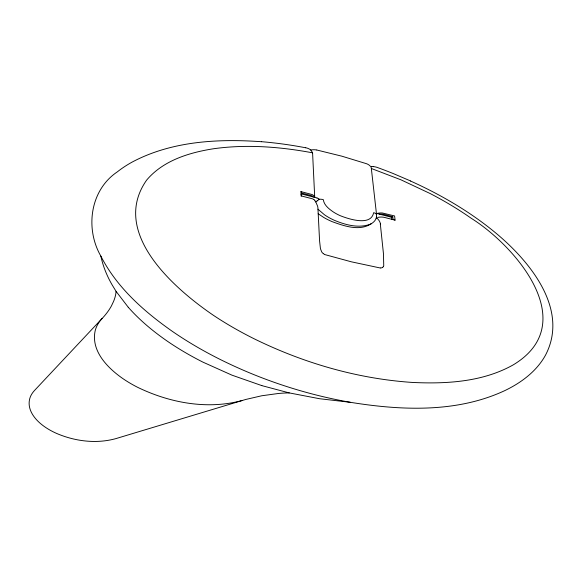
<?xml version="1.0" encoding="UTF-8"?>
<svg xmlns="http://www.w3.org/2000/svg" width="582" height="582" viewBox="0 0 582 582"><rect width="100%" height="100%" fill="white"/><g stroke="black" fill="none" stroke-linecap="round" stroke-linejoin="round"><path stroke-width="0.87" d="M261.485 141.724C217.726 138.581 171.246 141.15 131.816 162.262C126.738 165.092 121.842 168.278 117.28 171.894C89.984 190.198 84.979 228.668 100.868 256.138A255.389 147.45 0 0 0 112.13 284.882L116.073 291.356L115.84 293.583A94.517 54.57 0 0 1 113.468 301.629L111.424 305.943A123.624 71.375 0 0 1 103.269 317.255L34.403 390.602A44.399 25.63 0 0 0 29.493 399.725C27.434 409.561 34.273 418.596 41.526 424.409A73.958 42.697 0 0 0 56.469 433.372C75.027 441.352 96.423 444.066 116.051 438.566L245.582 399.507L261.747 395.767L278.494 393.468A80.221 46.32 0 0 1 289.247 392.908L319.554 398.721L350.182 402.278C401.1 410.506 456.412 413.031 504.325 390.835C520.795 383.029 536.364 371.6 545.37 355.413C569.065 310.628 531.715 263.893 499.24 235.936A412.856 238.358 0 0 0 410.572 181.046M376.554 216.54L376.161 218.265A18.653 10.774 0 0 1 371.352 223.684M383.523 266.258L383.589 266.127A10.512 6.067 0 0 0 383.742 265.719L383.451 253.657L380.33 224.048M376.161 218.265L376.998 217.69M317.299 200.841L315.961 201.692M323.301 253.621L323.046 253.41A11.713 6.758 0 0 1 322.537 252.937L322.137 252.486A14.696 8.483 0 0 1 321.73 251.948L320.449 248.74L319.583 240.912L317.918 208.087A21.89 12.637 0 0 0 316.906 204.602L315.779 201.801M373.069 166.59A10.614 6.126 0 0 0 370.894 166.576L370.69 166.59A14.252 8.228 0 0 1 371.243 167.631L376.409 213.376L389.765 216.831A3.201 1.848 0 0 1 390.289 217.006L391.635 217.355L392.755 216.7L393.112 219.654M241.967 400.554C207.221 409.932 169.58 402.802 137.658 387.328A138.8 80.134 0 0 1 121.944 377.951C107.183 367.504 91.025 350.8 95.092 331.1A64.791 37.408 0 0 1 102.068 318.5M376.91 213.499L378.293 213.187A9.683 5.594 0 0 1 382.425 213.005L394.589 215.958L395.134 220.374A2.626 1.513 0 0 0 394.203 219.931M377.878 217.413L378.642 217.261A9.145 5.282 0 0 1 379.711 217.13L380.679 217.064A9.21 5.318 0 0 1 382.214 217.093L382.716 217.13A7.915 4.569 0 0 1 384.622 217.457L394.196 219.938M305.834 147.777A9.385 5.42 0 0 1 309.355 149.05L309.806 149.327A10.432 6.024 0 0 1 310.708 150.003L312.185 149.814A9.821 5.667 0 0 1 316.703 149.989M312.592 152.826C279.978 146.729 246.382 144.118 213.405 148.774C188.99 152.63 163.098 160.537 146.635 180.114C109.896 232.458 173.785 288.257 213.296 315.233A396.509 228.922 0 0 0 253.839 338.637C303.36 362.986 357.406 378.802 412.565 382.447C446.692 384.055 482.878 381.967 513.288 364.841C581.804 323.527 516.205 246.506 471.151 218.228A396.277 228.791 0 0 0 430.149 193.537L400.933 179.802L371.607 168.591M350.182 402.278C305.354 394.385 261.667 380.01 220.876 359.8A427.523 246.826 0 0 1 172.265 331.296C143.9 311.392 116.807 287.457 100.868 256.138M316.892 150.032L341.86 156.187L366.551 163.724A10.352 5.98 0 0 1 369.672 165.557L370.167 166.037M301.643 196.018L301.578 196.01A1.448 0.837 0 0 0 301.083 196.083L300.952 191.623L312.192 194.57L314.455 196.025A3.645 2.102 0 0 1 314.687 196.701A4.321 2.495 0 0 1 314.564 197.349M289.283 392.923L262.002 385.662M301.622 193.064L310.788 195.436A5.391 3.114 0 0 1 311.894 195.821L312.854 196.432A3.121 1.804 0 0 1 313.262 197.007M392.755 216.7L383.873 214.402A7.26 4.19 0 0 0 379.479 214.191M317.023 197.982L302.982 194.344A3.252 1.877 0 0 0 301.025 194.221M301.709 196.032L311.785 198.637A6.737 3.892 0 0 1 313.465 199.248M261.835 385.611L231.971 375.164L202.965 362.15A330.889 191.042 0 0 1 167.929 341.598C153.495 331.675 139.891 320.427 128.273 307.281M325.04 254.647L351.317 261.805L379.609 267.851A3.136 1.811 0 0 0 380.541 267.946M410.645 180.987L393.003 173.458A383.058 221.16 0 0 0 377.165 167.412A9.807 5.66 0 0 0 373.251 166.605M324.611 254.45L323.599 253.847M313.814 199.444L314.113 199.641A4.983 2.881 0 0 1 314.666 200.113M318.172 213.761L323.868 217.53A70.196 40.529 0 0 0 332.14 221.64C344.086 225.991 359.661 231.556 371.309 223.663A12.884 7.442 0 0 1 369.796 224.419C358.228 228.413 345.541 224.899 334.628 220.418A63.031 36.39 0 0 1 324.516 214.816L317.968 209.2M310.708 150.003L312.483 152.513A16.522 9.538 0 0 1 312.578 152.775L314.687 196.701M128.266 307.274L116.073 291.356M314.862 200.361L315.509 201.969M391.635 217.355L391.882 219.334M301.651 194.184L301.607 192.584A2.903 1.673 0 0 0 300.93 191.638M382.723 267.254A2.743 1.586 0 0 1 380.723 267.975M383.4 266.476A5.638 3.252 0 0 1 382.905 267.116M376.867 218.046A24.073 13.903 0 0 1 380.497 224.041M376.358 213.485A3.812 2.197 0 0 0 376.328 214.118A13.073 7.551 0 0 0 376.336 214.3L376.532 215.515A13.932 8.046 0 0 1 376.569 216.453M376.387 214.096A5.042 2.91 0 0 0 373.622 212.706C371.054 226.463 348.691 219.05 340.201 215.675A52.009 30.024 0 0 1 333.348 211.979C329.019 208.982 324.021 205.22 323.301 199.619A9.086 5.245 0 0 0 318.747 199.233M316.994 198.033A2.845 1.644 0 0 1 318.871 199.204M318.98 199.27A6.606 3.812 0 0 1 317.212 200.79M261.5 141.681A253.061 146.104 0 0 1 305.695 147.792"/></g></svg>
